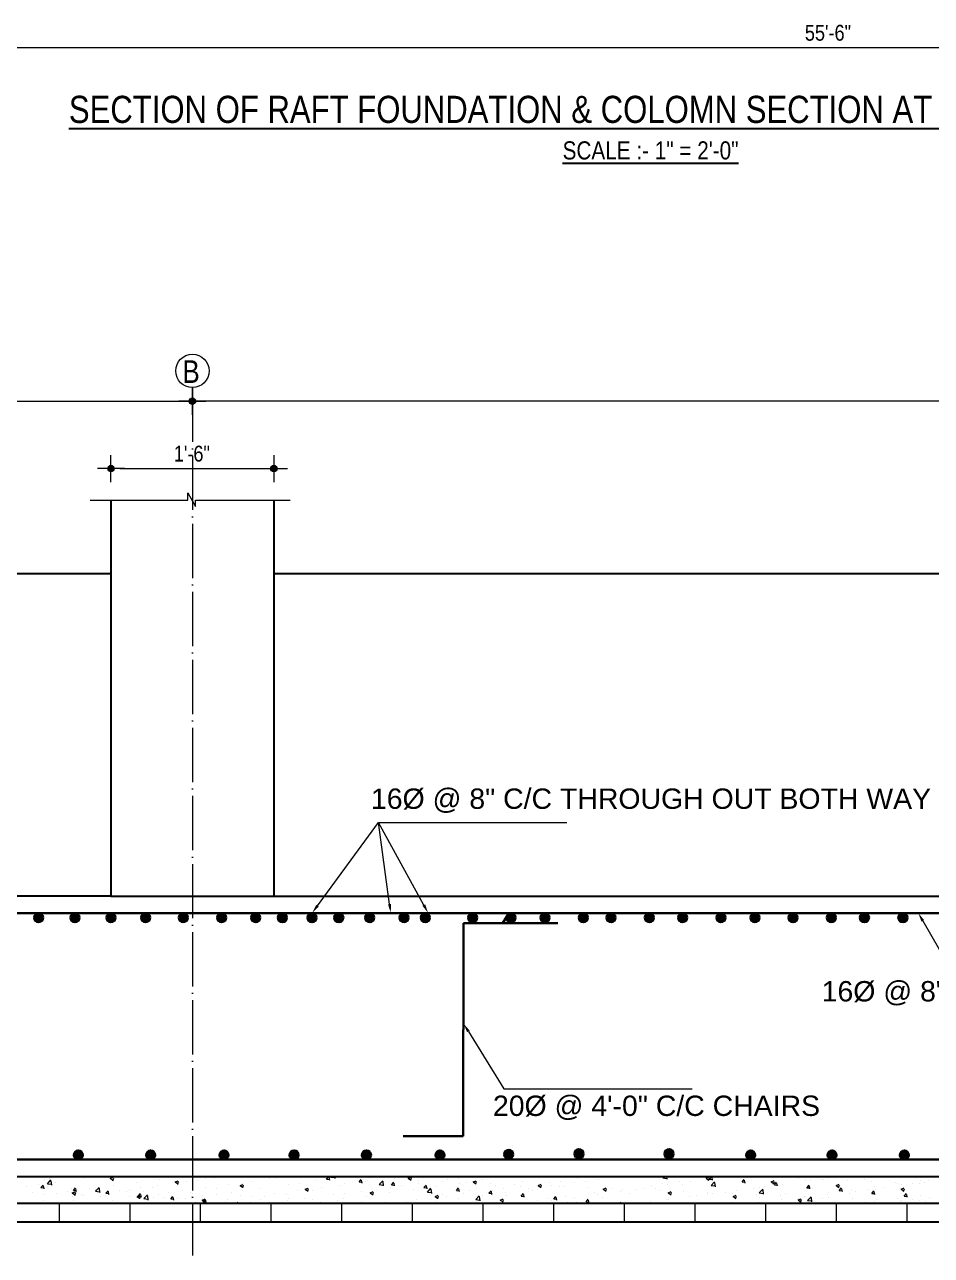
# Model space of a CAD drawing. Header units: inches. Extents: x 57837 to 133168, y 6972 to 27776.
# Drawn here: x 68708 to 69109, y 18918 to 19463 of the extents above; entities that cross this region are included whole.
import ezdxf

# ---------------------------------------------------------------- set-up
doc = ezdxf.new("R2010")
doc.units = ezdxf.units.IN
doc.header["$MEASUREMENT"] = 0
doc.linetypes.add('ACAD_ISO04W100', pattern=[30, 24, -3, 0, -3])
for name, color, linetype, lineweight in [('0.15L', 210, 'Continuous', 15), ('central line', 3, 'ACAD_ISO04W100', 5), ('DIM', 2, 'Continuous', 13), ('HACTH', 153, 'Continuous', 5), ('ROD', 1, 'Continuous', 40), ('rod position', 1, 'Continuous', 30)]:
    doc.layers.add(name, color=color, linetype=linetype, lineweight=lineweight)
doc.layers.add('elevation', color=3, linetype='Continuous')
doc.layers.add('text', color=255, linetype='Continuous')
doc.styles.add('Arial', font='arial.ttf', dxfattribs={"height": 6.5})
doc.styles.get("Standard").update_dxf_attribs({"font": 'ARIALN.TTF', "height": 7})

msp = doc.modelspace()

# ---------------------------------------------------------------- hatches: boundary and pattern name
at = {"lineweight": 13}
h = msp.add_hatch(color=256, dxfattribs=at)
edge = h.paths.add_edge_path()
edge.add_arc((68782.35, 19296.22), 1.42, 0, 360)
h = msp.add_hatch(color=256, dxfattribs=at)
edge = h.paths.add_edge_path()
edge.add_arc((68782.35, 19296.22), 1.42, 0, 360)
h = msp.add_hatch(color=256, dxfattribs=at)
edge = h.paths.add_edge_path()
edge.add_arc((68746.35, 19266.41), 1.42, 0, 360)
h = msp.add_hatch(color=256, dxfattribs=at)
edge = h.paths.add_edge_path()
edge.add_arc((68818.35, 19266.41), 1.42, 0, 360)
at = {"layer": 'ROD'}
h = msp.add_hatch(color=5, dxfattribs=at)
h.set_gradient(color1=(0, 0, 255), one_color=1, tint=1, name='SPHERICAL')
h.paths.add_polyline_path([(68716.34, 19067.86, 1), (68712.34, 19067.86, 1)])
h = msp.add_hatch(color=5, dxfattribs=at)
h.set_gradient(color1=(0, 0, 255), one_color=1, tint=1, name='SPHERICAL')
h.paths.add_polyline_path([(68732.48, 19067.86, 1), (68728.48, 19067.86, 1)])
h = msp.add_hatch(color=5, dxfattribs=at)
h.set_gradient(color1=(0, 0, 255), one_color=1, tint=1, name='SPHERICAL')
h.paths.add_polyline_path([(68748.34, 19067.86, 1), (68744.34, 19067.86, 1)])
h = msp.add_hatch(color=5, dxfattribs=at)
h.set_gradient(color1=(0, 0, 255), one_color=1, tint=1, name='SPHERICAL')
h.paths.add_polyline_path([(68763.66, 19067.86, 1), (68759.66, 19067.86, 1)])
h = msp.add_hatch(color=5, dxfattribs=at)
h.set_gradient(color1=(0, 0, 255), one_color=1, tint=1, name='SPHERICAL')
h.paths.add_polyline_path([(68780.34, 19067.86, 1), (68776.34, 19067.86, 1)])
h = msp.add_hatch(color=5, dxfattribs=at)
h.set_gradient(color1=(0, 0, 255), one_color=1, tint=1, name='SPHERICAL')
h.paths.add_polyline_path([(68797.28, 19067.86, 1), (68793.28, 19067.86, 1)])
h = msp.add_hatch(color=5, dxfattribs=at)
h.set_gradient(color1=(0, 0, 255), one_color=1, tint=1, name='SPHERICAL')
h.paths.add_polyline_path([(68812.34, 19067.86, 1), (68808.34, 19067.86, 1)])
h = msp.add_hatch(color=5, dxfattribs=at)
h.set_gradient(color1=(0, 0, 255), one_color=1, tint=1, name='SPHERICAL')
h.paths.add_polyline_path([(68824.19, 19067.86, 1), (68820.19, 19067.86, 1)])
h = msp.add_hatch(color=5, dxfattribs=at)
h.set_gradient(color1=(0, 0, 255), one_color=1, tint=1, name='SPHERICAL')
h.paths.add_polyline_path([(68837.3, 19067.86, 1), (68833.3, 19067.86, 1)])
h = msp.add_hatch(color=5, dxfattribs=at)
h.set_gradient(color1=(0, 0, 255), one_color=1, tint=1, name='SPHERICAL')
h.paths.add_polyline_path([(68849.11, 19067.86, 1), (68845.11, 19067.86, 1)])
h = msp.add_hatch(color=5, dxfattribs=at)
h.set_gradient(color1=(0, 0, 255), one_color=1, tint=1, name='SPHERICAL')
h.paths.add_polyline_path([(68862.77, 19067.86, 1), (68858.77, 19067.86, 1)])
h = msp.add_hatch(color=5, dxfattribs=at)
h.set_gradient(color1=(0, 0, 255), one_color=1, tint=1, name='SPHERICAL')
h.paths.add_polyline_path([(68877.95, 19067.86, 1), (68873.95, 19067.86, 1)])
h = msp.add_hatch(color=5, dxfattribs=at)
h.set_gradient(color1=(0, 0, 255), one_color=1, tint=1, name='SPHERICAL')
h.paths.add_polyline_path([(68887.42, 19067.86, 1), (68883.42, 19067.86, 1)])
h = msp.add_hatch(color=5, dxfattribs=at)
h.set_gradient(color1=(0, 0, 255), one_color=1, tint=1, name='SPHERICAL')
h.paths.add_polyline_path([(68908.34, 19067.86, 1), (68904.34, 19067.86, 1)])
h = msp.add_hatch(color=5, dxfattribs=at)
h.set_gradient(color1=(0, 0, 255), one_color=1, tint=1, name='SPHERICAL')
h.paths.add_polyline_path([(68925.3, 19067.86, 1), (68921.3, 19067.86, 1)])
h = msp.add_hatch(color=5, dxfattribs=at)
h.set_gradient(color1=(0, 0, 255), one_color=1, tint=1, name='SPHERICAL')
h.paths.add_polyline_path([(68940.34, 19067.86, 1), (68936.34, 19067.86, 1)])
h = msp.add_hatch(color=5, dxfattribs=at)
h.set_gradient(color1=(0, 0, 255), one_color=1, tint=1, name='SPHERICAL')
h.paths.add_polyline_path([(68957.3, 19067.86, 1), (68953.3, 19067.86, 1)])
h = msp.add_hatch(color=5, dxfattribs=at)
h.set_gradient(color1=(0, 0, 255), one_color=1, tint=1, name='SPHERICAL')
h.paths.add_polyline_path([(68969.49, 19067.86, 1), (68965.49, 19067.86, 1)])
h = msp.add_hatch(color=5, dxfattribs=at)
h.set_gradient(color1=(0, 0, 255), one_color=1, tint=1, name='SPHERICAL')
h.paths.add_polyline_path([(68986.45, 19067.86, 1), (68982.45, 19067.86, 1)])
h = msp.add_hatch(color=5, dxfattribs=at)
h.set_gradient(color1=(0, 0, 255), one_color=1, tint=1, name='SPHERICAL')
h.paths.add_polyline_path([(69001.15, 19067.86, 1), (68997.15, 19067.86, 1)])
h = msp.add_hatch(color=5, dxfattribs=at)
h.set_gradient(color1=(0, 0, 255), one_color=1, tint=1, name='SPHERICAL')
h.paths.add_polyline_path([(69018.11, 19067.86, 1), (69014.11, 19067.86, 1)])
h = msp.add_hatch(color=5, dxfattribs=at)
h.set_gradient(color1=(0, 0, 255), one_color=1, tint=1, name='SPHERICAL')
h.paths.add_polyline_path([(69033.15, 19067.86, 1), (69029.15, 19067.86, 1)])
h = msp.add_hatch(color=5, dxfattribs=at)
h.set_gradient(color1=(0, 0, 255), one_color=1, tint=1, name='SPHERICAL')
h.paths.add_polyline_path([(69049.93, 19067.86, 1), (69045.93, 19067.86, 1)])
h = msp.add_hatch(color=5, dxfattribs=at)
h.set_gradient(color1=(0, 0, 255), one_color=1, tint=1, name='SPHERICAL')
h.paths.add_polyline_path([(69066.89, 19067.86, 1), (69062.89, 19067.86, 1)])
h = msp.add_hatch(color=5, dxfattribs=at)
h.set_gradient(color1=(0, 0, 255), one_color=1, tint=1, name='SPHERICAL')
h.paths.add_polyline_path([(69081.6, 19067.86, 1), (69077.6, 19067.86, 1)])
h = msp.add_hatch(color=5, dxfattribs=at)
h.set_gradient(color1=(0, 0, 255), one_color=1, tint=1, name='SPHERICAL')
h.paths.add_polyline_path([(69098.56, 19067.86, 1), (69094.56, 19067.86, 1)])
h = msp.add_hatch(color=5, dxfattribs=at)
h.set_gradient(color1=(0, 0, 255), one_color=1, tint=1, name='SPHERICAL')
h.paths.add_polyline_path([(68733.85, 18962.83, 1), (68729.85, 18962.83, 1)])
h = msp.add_hatch(color=5, dxfattribs=at)
h.set_gradient(color1=(0, 0, 255), one_color=1, tint=1, name='SPHERICAL')
h.paths.add_polyline_path([(68765.85, 18962.83, 1), (68761.85, 18962.83, 1)])
h = msp.add_hatch(color=5, dxfattribs=at)
h.set_gradient(color1=(0, 0, 255), one_color=1, tint=1, name='SPHERICAL')
h.paths.add_polyline_path([(68798.35, 18962.83, 1), (68794.35, 18962.83, 1)])
h = msp.add_hatch(color=5, dxfattribs=at)
h.set_gradient(color1=(0, 0, 255), one_color=1, tint=1, name='SPHERICAL')
h.paths.add_polyline_path([(68829.35, 18962.83, 1), (68825.35, 18962.83, 1)])
h = msp.add_hatch(color=5, dxfattribs=at)
h.set_gradient(color1=(0, 0, 255), one_color=1, tint=1, name='SPHERICAL')
h.paths.add_polyline_path([(68861.35, 18962.83, 1), (68857.35, 18962.83, 1)])
h = msp.add_hatch(color=5, dxfattribs=at)
h.set_gradient(color1=(0, 0, 255), one_color=1, tint=1, name='SPHERICAL')
h.paths.add_polyline_path([(68893.85, 18962.83, 1), (68889.85, 18962.83, 1)])
h = msp.add_hatch(color=5, dxfattribs=at)
h.set_gradient(color1=(0, 0, 255), one_color=1, tint=1, name='SPHERICAL')
h.paths.add_polyline_path([(68924.25, 18963.09, 1), (68920.25, 18963.09, 1)])
h = msp.add_hatch(color=5, dxfattribs=at)
h.set_gradient(color1=(0, 0, 255), one_color=1, tint=1, name='SPHERICAL')
h.paths.add_polyline_path([(68955.33, 18963.36, 1), (68951.33, 18963.36, 1)])
h = msp.add_hatch(color=5, dxfattribs=at)
h.set_gradient(color1=(0, 0, 255), one_color=1, tint=1, name='SPHERICAL')
h.paths.add_polyline_path([(68995.17, 18963.36, 1), (68991.17, 18963.36, 1)])
h = msp.add_hatch(color=5, dxfattribs=at)
h.set_gradient(color1=(0, 0, 255), one_color=1, tint=1, name='SPHERICAL')
h.paths.add_polyline_path([(69031.26, 18962.83, 1), (69027.26, 18962.83, 1)])
h = msp.add_hatch(color=5, dxfattribs=at)
h.set_gradient(color1=(0, 0, 255), one_color=1, tint=1, name='SPHERICAL')
h.paths.add_polyline_path([(69067.25, 18962.83, 1), (69063.25, 18962.83, 1)])
h = msp.add_hatch(color=5, dxfattribs=at)
h.set_gradient(color1=(0, 0, 255), one_color=1, tint=1, name='SPHERICAL')
h.paths.add_polyline_path([(69099.25, 18962.83, 1), (69095.25, 18962.83, 1)])

# ---------------------------------------------------------------- linework, layer by layer
at = {"lineweight": 13}
for p, q in [((68782.35, 19302.22), (68782.35, 19290.22)), ((68782.35, 19290.22), (68782.35, 19302.22)), ((68776.35, 19296.22), (68788.35, 19296.22)), ((68788.35, 19296.22), (68776.35, 19296.22)), ((68746.35, 19260.41), (68746.35, 19272.41)), ((68818.35, 19272.41), (68818.35, 19260.41)), ((68752.35, 19266.41), (68740.35, 19266.41)), ((68812.35, 19266.41), (68824.35, 19266.41))]:
    msp.add_line(p, q, dxfattribs=at)
for centre in [(68782.35, 19296.22), (68782.35, 19296.22), (68746.35, 19266.41), (68818.35, 19266.41)]:
    msp.add_circle(centre, 1.42, dxfattribs=at)
at = {"layer": '0.15L', "lineweight": 18}
msp.add_circle((68782.35, 19309.6), 7.37, dxfattribs=at)
at = {"layer": 'central line'}
msp.add_line((68782.35, 19302.22), (68782.35, 18918.44), dxfattribs=at)
at = {"layer": 'DIM'}
for p, q in [((70374.08, 19452.54), (67752.73, 19452.54)), ((67994.35, 19296.22), (68778.35, 19296.22)), ((69571.13, 19296.22), (68786.35, 19296.22)), ((68750.35, 19266.41), (68814.35, 19266.41)), ((68780.3, 19252.5), (68780.3, 19255.66)), ((68780.3, 19255.66), (68783.71, 19249.63)), ((68737.21, 19252.5), (68780.3, 19252.5)), ((68783.71, 19249.63), (68783.71, 19252.5)), ((68783.71, 19252.5), (68825.65, 19252.5))]:
    msp.add_line(p, q, dxfattribs=at)
at = {"layer": 'DIM', "lineweight": 13}
for p, q in [((68837.69, 19073.09), (68864.69, 19109.84)), ((68884.69, 19073.37), (68864.69, 19109.84)), ((68864.69, 19109.84), (68947.93, 19109.84)), ((68869.53, 19073.83), (68864.69, 19109.84)), ((68864.69, 19109.84), (68947.93, 19109.84)), ((68864.69, 19109.84), (68947.93, 19109.84)), ((69105.38, 19066.39), (69119.58, 19041.81)), ((68904.41, 19017.5), (68920.1, 18992.03)), ((68920.1, 18992.03), (69003.34, 18992.03))]:
    msp.add_line(p, q, dxfattribs=at)
for points in [[(68870.19, 19073.92), (68870.07, 19069.86), (68868.87, 19073.74)], [(68885.28, 19073.69), (68886.62, 19069.86), (68884.11, 19073.05)], [(68838.23, 19072.69), (68835.32, 19069.86), (68837.15, 19073.48)], [(69104.81, 19066.06), (69103.38, 19069.85), (69105.96, 19066.72)], [(68903.84, 19017.15), (68902.31, 19020.9), (68904.97, 19017.85)]]:
    msp.add_solid(points, dxfattribs=at)
at = {"layer": 'elevation'}
for p, q in [((68746.35, 19252.5), (68746.35, 19077.35)), ((68818.35, 19252.5), (68818.35, 19077.35)), ((68746.35, 19219.9), (68026.35, 19219.9)), ((70378.39, 19219.9), (68818.35, 19219.9)), ((68746.35, 19077.35), (68026.35, 19077.35)), ((68746.35, 19077.35), (68818.35, 19077.35)), ((68746.35, 19077.35), (68746.35, 19077.35)), ((68818.35, 19077.35), (68818.35, 19077.35)), ((68818.35, 19077.35), (69539.13, 19077.35)), ((67748.73, 18953.35), (70378.39, 18953.35)), ((67748.73, 18953.35), (70378.39, 18953.35)), ((70378.39, 18941.35), (67748.73, 18941.35)), ((70378.39, 18941.35), (67748.73, 18941.35)), ((67748.73, 18933.35), (70378.39, 18933.35))]:
    msp.add_line(p, q, dxfattribs=at)
at = {"layer": 'HACTH', "lineweight": 0}
for p, q in [((68709.16, 18948.97), (68709.16, 18948.97)), ((68714.17, 18949.63), (68714.17, 18949.63)), ((68715.39, 18948.43), (68716.36, 18949.57)), ((68715.39, 18948.43), (68716.59, 18948.32)), ((68716.74, 18947.94), (68716.51, 18949.19)), ((68716.92, 18951.88), (68716.92, 18951.88)), ((68718.2, 18950.16), (68719.76, 18951.79)), ((68718.2, 18950.16), (68719.98, 18949.89)), ((68718.2, 18948.33), (68718.2, 18948.33)), ((68718.39, 18953.05), (68718.49, 18953.35)), ((68719.08, 18952.54), (68719.08, 18952.54)), ((68720.13, 18949.55), (68719.91, 18951.45)), ((68721.74, 18950.63), (68721.74, 18950.63)), ((68727.19, 18953.29), (68727.19, 18953.29)), ((68729.74, 18947.17), (68730.7, 18948.32)), ((68734.37, 18952.29), (68734.37, 18952.29)), ((68739.38, 18952.95), (68739.38, 18952.95)), ((68739.55, 18946.85), (68741.1, 18948.48)), ((68745.98, 18952.5), (68747.38, 18953.04)), ((68745.98, 18952.5), (68746.98, 18951.83)), ((68747.13, 18951.45), (68747.54, 18952.66)), ((68747.44, 18949.41), (68747.44, 18949.41)), ((68757.71, 18950.82), (68757.71, 18950.82)), ((68759.33, 18948.38), (68759.33, 18948.38)), ((68764.91, 18948.61), (68764.91, 18948.61)), ((68766.91, 18949.38), (68766.91, 18949.38)), ((68767.81, 18952.1), (68767.81, 18952.1)), ((68774.72, 18950.9), (68776.13, 18951.44)), ((68774.72, 18950.9), (68775.72, 18950.23)), ((68775.87, 18949.85), (68776.28, 18951.06)), ((68776.57, 18950.61), (68776.57, 18950.61)), ((68779.54, 18951.04), (68779.54, 18951.04)), ((68784.54, 18951.7), (68784.54, 18951.7)), ((68788.22, 18948.35), (68788.22, 18948.35)), ((68788.24, 18952.61), (68788.24, 18952.61)), ((68792.12, 18952.69), (68792.12, 18952.69)), ((68798.32, 18949.63), (68798.32, 18949.63)), ((68803.47, 18949.3), (68804.87, 18949.84)), ((68803.47, 18949.3), (68804.46, 18948.63)), ((68804.62, 18948.25), (68805.02, 18949.45)), ((68804.69, 18950.23), (68804.69, 18950.23)), ((68808.71, 18951.13), (68808.71, 18951.13)), ((68816.36, 18952.23), (68816.36, 18952.23)), ((68818.98, 18952.54), (68818.98, 18952.54)), ((68824.7, 18949.79), (68824.7, 18949.79)), ((68828.33, 18953.35), (68828.58, 18953.32)), ((68828.73, 18952.94), (68828.65, 18953.35)), ((68829.71, 18950.45), (68829.71, 18950.45)), ((68837.28, 18951.45), (68837.28, 18951.45)), ((68839.23, 18948.66), (68839.23, 18948.66)), ((68841.73, 18952.17), (68842.69, 18953.32)), ((68841.73, 18952.17), (68842.92, 18952.07)), ((68843.07, 18951.69), (68842.84, 18952.94)), ((68843.62, 18953.09), (68843.86, 18953.35)), ((68843.62, 18953.09), (68845.4, 18952.82)), ((68845.55, 18952.48), (68845.45, 18953.35)), ((68847.32, 18949.23), (68847.32, 18949.23)), ((68849.49, 18950.07), (68849.49, 18950.07)), ((68849.91, 18953.11), (68849.91, 18953.11)), ((68850.16, 18953.09), (68850.25, 18953.35)), ((68850.22, 18953.14), (68850.22, 18953.14)), ((68856.07, 18950.92), (68857.04, 18952.07)), ((68856.07, 18950.92), (68857.27, 18950.81)), ((68857.42, 18950.43), (68857.19, 18951.68)), ((68858.99, 18951.23), (68858.99, 18951.23)), ((68859.6, 18951.35), (68859.6, 18951.35)), ((68860.89, 18952.69), (68860.89, 18952.69)), ((68864.96, 18949.78), (68866.52, 18951.41)), ((68864.96, 18949.78), (68866.74, 18949.51)), ((68866.89, 18949.17), (68866.67, 18951.07)), ((68869.86, 18948.54), (68869.86, 18948.54)), ((68869.98, 18952.85), (68869.98, 18952.85)), ((68870.42, 18949.66), (68871.38, 18950.81)), ((68870.42, 18949.66), (68871.61, 18949.56)), ((68870.65, 18953.24), (68870.65, 18953.24)), ((68871.76, 18949.18), (68871.53, 18950.43)), ((68871.57, 18952.23), (68871.57, 18952.23)), ((68874.87, 18949.2), (68874.87, 18949.2)), ((68877.76, 18952.55), (68879.16, 18953.08)), ((68877.76, 18952.55), (68878.75, 18951.88)), ((68878.9, 18951.49), (68879.31, 18952.7)), ((68882.25, 18951.78), (68882.25, 18951.78)), ((68882.45, 18950.2), (68882.45, 18950.2)), ((68884.76, 18948.41), (68885.73, 18949.56)), ((68884.76, 18948.41), (68885.96, 18948.3)), ((68886.11, 18947.92), (68885.88, 18949.17)), ((68890.11, 18948.88), (68890.11, 18948.88)), ((68892.92, 18951.33), (68892.92, 18951.33)), ((68895.08, 18951.86), (68895.08, 18951.86)), ((68899.11, 18947.15), (68900.07, 18948.3)), ((68900.08, 18952.52), (68900.08, 18952.52)), ((68900.5, 18950.38), (68900.5, 18950.38)), ((68903.6, 18950.88), (68903.6, 18950.88)), ((68906.5, 18950.94), (68907.9, 18951.48)), ((68906.5, 18950.94), (68907.49, 18950.27)), ((68907.65, 18949.89), (68908.05, 18951.1)), ((68910.77, 18951.79), (68910.77, 18951.79)), ((68914.28, 18950.43), (68914.28, 18950.43)), ((68916.48, 18949.31), (68916.48, 18949.31)), ((68920.87, 18953.07), (68920.87, 18953.07)), ((68924.95, 18949.98), (68924.95, 18949.98)), ((68927.61, 18948.95), (68927.61, 18948.95)), ((68928.14, 18951.31), (68928.14, 18951.31)), ((68935.24, 18949.34), (68936.64, 18949.88)), ((68935.24, 18949.34), (68936.24, 18948.67)), ((68935.63, 18949.53), (68935.63, 18949.53)), ((68936.39, 18948.29), (68936.8, 18949.5)), ((68939.81, 18953.32), (68939.81, 18953.32)), ((68940.24, 18950.61), (68940.24, 18950.61)), ((68941.28, 18949.32), (68941.28, 18949.32)), ((68944.6, 18948.92), (68944.6, 18948.92)), ((68945.25, 18951.27), (68945.25, 18951.27)), ((68946.31, 18949.08), (68946.31, 18949.08)), ((68951.39, 18950.6), (68951.39, 18950.6)), ((68952.82, 18952.27), (68952.82, 18952.27)), ((68956.26, 18950.93), (68956.26, 18950.93)), ((68956.98, 18948.63), (68956.98, 18948.63)), ((68961.77, 18952.1), (68961.77, 18952.1)), ((68967.93, 18952.93), (68967.93, 18952.93)), ((68981.94, 18953.14), (68982.01, 18953.35)), ((68985.4, 18949.36), (68985.4, 18949.36)), ((68990.38, 18952.71), (68990.99, 18953.35)), ((68990.38, 18952.71), (68992.16, 18952.44)), ((68990.41, 18950.02), (68990.41, 18950.02)), ((68992.31, 18952.1), (68992.17, 18953.35)), ((68992.29, 18949.63), (68992.29, 18949.63)), ((68997.5, 18953.35), (68997.94, 18953.31)), ((68997.98, 18951.02), (68997.98, 18951.02)), ((68998.1, 18952.92), (68998.02, 18953.35)), ((68998.89, 18949.93), (68998.89, 18949.93)), ((69002.56, 18951.03), (69002.56, 18951.03)), ((69009.53, 18952.59), (69010.93, 18953.13)), ((69009.53, 18952.59), (69010.53, 18951.92)), ((69010.56, 18951.94), (69010.56, 18951.94)), ((69010.62, 18952.68), (69010.62, 18952.68)), ((69010.68, 18951.54), (69011.09, 18952.74)), ((69011.09, 18952.16), (69012.06, 18953.31)), ((69011.09, 18952.16), (69012.29, 18952.05)), ((69011.73, 18949.4), (69013.28, 18951.03)), ((69011.73, 18949.4), (69013.5, 18949.13)), ((69012.44, 18951.67), (69012.21, 18952.92)), ((69012.66, 18952.31), (69012.66, 18952.31)), ((69013.66, 18948.79), (69013.44, 18950.69)), ((69015.62, 18953.34), (69015.62, 18953.34)), ((69025.44, 18950.9), (69026.4, 18952.05)), ((69025.44, 18950.9), (69026.63, 18950.8)), ((69026.79, 18950.41), (69026.56, 18951.67)), ((69033.07, 18948.56), (69033.07, 18948.56)), ((69035.57, 18948.77), (69035.57, 18948.77)), ((69038.27, 18950.99), (69039.67, 18951.53)), ((69038.27, 18950.99), (69039.27, 18950.32)), ((69039.42, 18949.93), (69039.83, 18951.14)), ((69039.78, 18949.65), (69040.75, 18950.8)), ((69039.78, 18949.65), (69040.98, 18949.54)), ((69039.91, 18952.95), (69039.91, 18952.95)), ((69041.13, 18949.16), (69040.9, 18950.41)), ((69043.15, 18949.77), (69043.15, 18949.77)), ((69043.18, 18949.84), (69043.18, 18949.84)), ((69050.59, 18952.5), (69050.59, 18952.5)), ((69053.56, 18951.34), (69053.56, 18951.34)), ((69054.13, 18948.39), (69055.09, 18949.54)), ((69054.13, 18948.39), (69055.32, 18948.29)), ((69055.48, 18947.9), (69055.25, 18949.16)), ((69055.78, 18951.43), (69055.78, 18951.43)), ((69060.79, 18952.09), (69060.79, 18952.09)), ((69061.27, 18952.05), (69061.27, 18952.05)), ((69063.83, 18952.75), (69063.83, 18952.75)), ((69067.02, 18949.39), (69068.42, 18949.92)), ((69067.02, 18949.39), (69068.01, 18948.72)), ((69068.05, 18950.01), (69068.05, 18950.01)), ((69068.16, 18948.33), (69068.57, 18949.54)), ((69068.36, 18953.08), (69068.36, 18953.08)), ((69071.94, 18951.59), (69071.94, 18951.59)), ((69079.71, 18952.02), (69079.71, 18952.02)), ((69082.62, 18951.14), (69082.62, 18951.14)), ((69084.08, 18948.87), (69084.08, 18948.87)), ((69088.31, 18948.52), (69088.31, 18948.52)), ((69093.29, 18950.69), (69093.29, 18950.69)), ((69094.35, 18950.28), (69094.35, 18950.28)), ((69095.76, 18947.78), (69097.16, 18948.32)), ((69096.17, 18949.63), (69096.17, 18949.63)), ((69099.75, 18952.93), (69099.75, 18952.93)), ((69100.94, 18950.18), (69100.94, 18950.18)), ((69103.97, 18950.24), (69103.97, 18950.24)), ((69104.45, 18951.56), (69104.45, 18951.56)), ((69105.95, 18950.84), (69105.95, 18950.84)), ((69107.83, 18951.63), (69107.83, 18951.63)), ((68711.75, 18946.09), (68711.75, 18946.09)), ((68716.68, 18945.22), (68716.68, 18945.22)), ((68722.42, 18945.64), (68722.42, 18945.64)), ((68726.95, 18946.63), (68726.95, 18946.63)), ((68728.88, 18947.88), (68728.88, 18947.88)), ((68729.11, 18944.4), (68729.11, 18944.4)), ((68729.18, 18946.05), (68730.58, 18946.59)), ((68729.18, 18946.05), (68730.17, 18945.38)), ((68729.74, 18947.17), (68730.93, 18947.07)), ((68730.33, 18945), (68730.73, 18946.21)), ((68731.09, 18946.68), (68730.86, 18947.94)), ((68733.1, 18945.19), (68733.1, 18945.19)), ((68734.12, 18945.06), (68734.12, 18945.06)), ((68737.05, 18947.91), (68737.05, 18947.91)), ((68739.55, 18946.85), (68741.32, 18946.58)), ((68739.56, 18947.43), (68739.56, 18947.43)), ((68741.48, 18946.24), (68741.26, 18948.14)), ((68741.58, 18944.61), (68741.58, 18944.61)), ((68741.69, 18946.06), (68741.69, 18946.06)), ((68743.77, 18944.74), (68743.77, 18944.74)), ((68744.08, 18945.92), (68745.05, 18947.06)), ((68744.08, 18945.92), (68745.28, 18945.81)), ((68745.43, 18945.43), (68745.2, 18946.68)), ((68750.23, 18946.98), (68750.23, 18946.98)), ((68753.25, 18946.61), (68753.25, 18946.61)), ((68754.32, 18947.72), (68754.32, 18947.72)), ((68754.45, 18944.29), (68754.45, 18944.29)), ((68757.46, 18944.16), (68757.46, 18944.16)), ((68757.92, 18944.45), (68759.32, 18944.99)), ((68757.92, 18944.45), (68758.92, 18943.78)), ((68758.43, 18944.66), (68759.39, 18945.81)), ((68758.43, 18944.66), (68759.63, 18944.56)), ((68759.07, 18943.4), (68759.47, 18944.61)), ((68759.78, 18944.17), (68759.55, 18945.43)), ((68760.89, 18943.54), (68762.45, 18945.17)), ((68760.89, 18943.54), (68762.67, 18943.27)), ((68760.91, 18946.53), (68760.91, 18946.53)), ((68762.82, 18942.93), (68762.6, 18944.83)), ((68765.13, 18943.84), (68765.13, 18943.84)), ((68767.56, 18945.44), (68767.56, 18945.44)), ((68769.7, 18944.22), (68769.7, 18944.22)), ((68771.59, 18946.07), (68771.59, 18946.07)), ((68772.77, 18943.41), (68773.74, 18944.55)), ((68772.77, 18943.41), (68773.97, 18943.3)), ((68774.12, 18942.92), (68773.89, 18944.17)), ((68774.28, 18943.15), (68774.28, 18943.15)), ((68775.8, 18943.39), (68775.8, 18943.39)), ((68777.95, 18946.94), (68777.95, 18946.94)), ((68779.28, 18943.81), (68779.28, 18943.81)), ((68781.37, 18946.22), (68781.37, 18946.22)), ((68782.26, 18945.62), (68782.26, 18945.62)), ((68786.48, 18942.94), (68786.48, 18942.94)), ((68786.66, 18942.85), (68788.06, 18943.39)), ((68786.66, 18942.85), (68787.66, 18942.18)), ((68786.86, 18944.81), (68786.86, 18944.81)), ((68787.12, 18942.15), (68788.08, 18943.3)), ((68787.81, 18941.8), (68788.22, 18943)), ((68788.47, 18941.66), (68788.24, 18942.92)), ((68792.94, 18945.17), (68792.94, 18945.17)), ((68793.03, 18948.22), (68793.03, 18948.22)), ((68798.08, 18942.97), (68798.08, 18942.97)), ((68799.49, 18946.47), (68799.49, 18946.47)), ((68803.62, 18944.72), (68803.62, 18944.72)), ((68804.49, 18947.13), (68804.49, 18947.13)), ((68808.47, 18944.47), (68808.47, 18944.47)), ((68812.07, 18948.13), (68812.07, 18948.13)), ((68812.33, 18943.23), (68812.33, 18943.23)), ((68814.29, 18944.27), (68814.29, 18944.27)), ((68818.74, 18945.88), (68818.74, 18945.88)), ((68824, 18945.23), (68824, 18945.23)), ((68824.97, 18943.82), (68824.97, 18943.82)), ((68828.84, 18947.16), (68828.84, 18947.16)), ((68832.02, 18943.56), (68832.02, 18943.56)), ((68832.21, 18947.7), (68833.61, 18948.23)), ((68832.21, 18947.7), (68833.2, 18947.03)), ((68833.36, 18946.64), (68833.76, 18947.85)), ((68835.65, 18943.37), (68835.65, 18943.37)), ((68835.66, 18947.23), (68835.66, 18947.23)), ((68844.65, 18945.22), (68844.65, 18945.22)), ((68846.32, 18942.92), (68846.32, 18942.92)), ((68849.25, 18943.41), (68849.25, 18943.41)), ((68849.66, 18945.88), (68849.66, 18945.88)), ((68857.23, 18946.88), (68857.23, 18946.88)), ((68859.35, 18944.69), (68859.35, 18944.69)), ((68860.95, 18946.1), (68862.35, 18946.63)), ((68860.95, 18946.1), (68861.95, 18945.42)), ((68862.1, 18945.04), (68862.51, 18946.25)), ((68869.74, 18946.19), (68869.74, 18946.19)), ((68880.01, 18947.6), (68880.01, 18947.6)), ((68881.49, 18943.31), (68881.49, 18943.31)), ((68886.31, 18946.47), (68887.87, 18948.1)), ((68886.31, 18946.47), (68888.09, 18946.2)), ((68888.24, 18945.86), (68888.02, 18947.76)), ((68889.7, 18944.49), (68891.1, 18945.03)), ((68889.7, 18944.49), (68890.69, 18943.82)), ((68889.81, 18943.97), (68889.81, 18943.97)), ((68890.84, 18943.44), (68891.25, 18944.65)), ((68893.15, 18945.31), (68893.15, 18945.31)), ((68894.82, 18944.63), (68894.82, 18944.63)), ((68899.11, 18947.15), (68900.3, 18947.05)), ((68900.46, 18946.67), (68900.22, 18947.92)), ((68900.26, 18943.72), (68900.26, 18943.72)), ((68902.4, 18945.63), (68902.4, 18945.63)), ((68904.82, 18947.31), (68904.82, 18947.31)), ((68907.65, 18943.16), (68909.21, 18944.79)), ((68907.65, 18943.16), (68909.43, 18942.89)), ((68909.58, 18942.55), (68909.36, 18944.45)), ((68909.61, 18942.92), (68909.61, 18942.92)), ((68910.53, 18945.13), (68910.53, 18945.13)), ((68913.45, 18945.9), (68914.42, 18947.05)), ((68913.45, 18945.9), (68914.65, 18945.79)), ((68914.8, 18945.41), (68914.57, 18946.66)), ((68915.03, 18947.29), (68915.03, 18947.29)), ((68918.44, 18942.89), (68919.84, 18943.43)), ((68918.44, 18942.89), (68919.43, 18942.22)), ((68919.59, 18941.84), (68919.99, 18943.05)), ((68920.03, 18947.95), (68920.03, 18947.95)), ((68920.63, 18946.41), (68920.63, 18946.41)), ((68921.27, 18944.92), (68921.27, 18944.92)), ((68927.8, 18944.64), (68928.76, 18945.79)), ((68927.8, 18944.64), (68928.99, 18944.54)), ((68929.15, 18944.15), (68928.91, 18945.41)), ((68931.02, 18947.91), (68931.02, 18947.91)), ((68932.94, 18946.92), (68932.94, 18946.92)), ((68939.99, 18943.38), (68939.99, 18943.38)), ((68942.14, 18943.39), (68943.11, 18944.54)), ((68942.14, 18943.39), (68943.34, 18943.28)), ((68943.49, 18942.9), (68943.26, 18944.15)), ((68947.56, 18944.38), (68947.56, 18944.38)), ((68951.14, 18943.94), (68951.14, 18943.94)), ((68956.49, 18942.13), (68957.45, 18943.28)), ((68957.84, 18941.64), (68957.6, 18942.9)), ((68960.19, 18946.04), (68960.19, 18946.04)), ((68961.53, 18945.44), (68961.53, 18945.44)), ((68963.9, 18943.93), (68963.9, 18943.93)), ((68963.98, 18947.74), (68965.39, 18948.28)), ((68963.98, 18947.74), (68964.98, 18947.07)), ((68965.13, 18946.69), (68965.54, 18947.9)), ((68965.2, 18946.7), (68965.2, 18946.7)), ((68967.66, 18948.17), (68967.66, 18948.17)), ((68971.8, 18946.85), (68971.8, 18946.85)), ((68972.77, 18947.7), (68972.77, 18947.7)), ((68975.57, 18945.93), (68975.57, 18945.93)), ((68978.33, 18947.72), (68978.33, 18947.72)), ((68981.9, 18948.13), (68981.9, 18948.13)), ((68987.23, 18947.93), (68987.23, 18947.93)), ((68989.01, 18947.27), (68989.01, 18947.27)), ((68992.05, 18942.97), (68992.05, 18942.97)), ((68992.72, 18943.13), (68992.72, 18943.13)), ((68992.73, 18946.14), (68994.13, 18946.68)), ((68992.73, 18946.14), (68993.72, 18945.47)), ((68993.88, 18945.09), (68994.28, 18946.29)), ((68999.69, 18946.82), (68999.69, 18946.82)), ((69002.32, 18944.38), (69002.32, 18944.38)), ((69005.35, 18944.79), (69005.35, 18944.79)), ((69010.36, 18946.37), (69010.36, 18946.37)), ((69010.36, 18945.45), (69010.36, 18945.45)), ((69012.42, 18945.66), (69012.42, 18945.66)), ((69017.94, 18946.45), (69017.94, 18946.45)), ((69021.04, 18945.92), (69021.04, 18945.92)), ((69021.47, 18944.54), (69022.87, 18945.07)), ((69021.47, 18944.54), (69022.46, 18943.87)), ((69022.62, 18943.48), (69023.02, 18944.69)), ((69022.81, 18947.16), (69022.81, 18947.16)), ((69030.57, 18948.11), (69030.57, 18948.11)), ((69031.72, 18945.47), (69031.72, 18945.47)), ((69033.06, 18944.01), (69033.06, 18944.01)), ((69033.07, 18946.09), (69034.63, 18947.72)), ((69033.07, 18946.09), (69034.85, 18945.82)), ((69035, 18945.48), (69034.78, 18947.38)), ((69042.39, 18945.02), (69042.39, 18945.02)), ((69042.93, 18943.19), (69042.93, 18943.19)), ((69044.72, 18946.01), (69044.72, 18946.01)), ((69050.21, 18942.94), (69051.61, 18943.47)), ((69050.21, 18942.94), (69051.21, 18942.26)), ((69050.52, 18943.54), (69050.52, 18943.54)), ((69051.36, 18941.88), (69051.77, 18943.09)), ((69053.07, 18944.57), (69053.07, 18944.57)), ((69053.32, 18944.69), (69053.32, 18944.69)), ((69054.41, 18942.78), (69055.97, 18944.41)), ((69055.52, 18944.2), (69055.52, 18944.2)), ((69056.35, 18942.17), (69056.12, 18944.07)), ((69056.39, 18948.01), (69056.39, 18948.01)), ((69061.18, 18943.62), (69061.18, 18943.62)), ((69063.1, 18945.2), (69063.1, 18945.2)), ((69063.59, 18946.09), (69063.59, 18946.09)), ((69063.75, 18944.12), (69063.75, 18944.12)), ((69068.47, 18947.14), (69069.44, 18948.29)), ((69068.47, 18947.14), (69069.67, 18947.03)), ((69069.82, 18946.65), (69069.59, 18947.9)), ((69072.84, 18945.62), (69072.84, 18945.62)), ((69073.69, 18947.37), (69073.69, 18947.37)), ((69074.42, 18943.66), (69074.42, 18943.66)), ((69075.73, 18946.86), (69075.73, 18946.86)), ((69080.74, 18947.52), (69080.74, 18947.52)), ((69082.82, 18945.88), (69083.78, 18947.03)), ((69082.82, 18945.88), (69084.01, 18945.78)), ((69084.17, 18945.39), (69083.94, 18946.65)), ((69084.51, 18947.62), (69084.51, 18947.62)), ((69085.1, 18943.21), (69085.1, 18943.21)), ((69094.1, 18943.62), (69094.1, 18943.62)), ((69095.76, 18947.78), (69096.75, 18947.11)), ((69096.91, 18946.73), (69097.31, 18947.94)), ((69097.16, 18944.63), (69098.13, 18945.78)), ((69097.16, 18944.63), (69098.36, 18944.52)), ((69098.51, 18944.14), (69098.28, 18945.39)), ((69100.69, 18942.95), (69100.69, 18942.95)), ((69104.21, 18944.91), (69104.21, 18944.91)), ((69108.26, 18943.95), (69108.26, 18943.95)), ((68708.91, 18941.74), (68708.91, 18941.74)), ((68716.48, 18942.74), (68716.48, 18942.74)), ((68729.92, 18942.6), (68729.92, 18942.6)), ((68747.19, 18942.75), (68747.19, 18942.75)), ((68758.04, 18942.22), (68758.04, 18942.22)), ((68761.64, 18941.49), (68761.64, 18941.49)), ((68783.3, 18941.35), (68783.79, 18941.86)), ((68783.97, 18941.35), (68783.95, 18941.52)), ((68787.12, 18942.15), (68788.32, 18942.05)), ((68787.98, 18941.69), (68787.98, 18941.69)), ((68797.16, 18942.49), (68797.16, 18942.49)), ((68801.84, 18941.35), (68802.43, 18942.04)), ((68802.64, 18941.35), (68802.58, 18941.66)), ((68807.83, 18942.04), (68807.83, 18942.04)), ((68815.67, 18941.35), (68816.81, 18941.78)), ((68816.94, 18941.35), (68816.96, 18941.4)), ((68818.51, 18941.58), (68818.51, 18941.58)), ((68819.44, 18941.9), (68819.44, 18941.9)), ((68824.45, 18942.56), (68824.45, 18942.56)), ((68838.98, 18942), (68838.98, 18942)), ((68857, 18942.47), (68857, 18942.47)), ((68867.68, 18942.01), (68867.68, 18942.01)), ((68877.18, 18942.31), (68877.18, 18942.31)), ((68878.35, 18941.56), (68878.35, 18941.56)), ((68889.87, 18942.22), (68889.87, 18942.22)), ((68930.43, 18941.35), (68930.56, 18941.48)), ((68934.98, 18942.72), (68934.98, 18942.72)), ((68941.04, 18942.66), (68941.04, 18942.66)), ((68947.33, 18941.35), (68948.58, 18941.83)), ((68948.7, 18941.35), (68948.73, 18941.45)), ((68952.24, 18941.93), (68952.24, 18941.93)), ((68956.49, 18942.13), (68957.68, 18942.03)), ((68971.23, 18941.35), (68971.8, 18942.03)), ((68972, 18941.35), (68971.95, 18941.64)), ((68980.14, 18941.47), (68980.14, 18941.47)), ((68981.66, 18941.47), (68981.66, 18941.47)), ((68985.15, 18942.13), (68985.15, 18942.13)), ((69021.39, 18942), (69021.39, 18942)), ((69032.83, 18941.91), (69032.83, 18941.91)), ((69037.89, 18941.88), (69037.89, 18941.88)), ((69049.51, 18941.62), (69049.51, 18941.62)), ((69054.41, 18942.78), (69056.19, 18942.51)), ((69078.99, 18941.35), (69080.36, 18941.87)), ((69080.46, 18941.35), (69080.51, 18941.49)), ((69083.84, 18942.22), (69083.84, 18942.22)), ((69095.68, 18942.29), (69095.68, 18942.29)), ((69095.78, 18942.76), (69095.78, 18942.76)), ((69103.81, 18942.63), (69103.81, 18942.63)), ((69106.45, 18942.31), (69106.45, 18942.31))]:
    msp.add_line(p, q, dxfattribs=at)
at = {"layer": 'HACTH', "color": 3}
for p, q in [((68723.51, 18933.35), (68723.51, 18941.35)), ((68754.76, 18933.35), (68754.76, 18941.35)), ((68786.01, 18933.35), (68786.01, 18941.35)), ((68817.26, 18933.35), (68817.26, 18941.35)), ((68848.51, 18933.35), (68848.51, 18941.35)), ((68879.76, 18933.35), (68879.76, 18941.35)), ((68911.01, 18933.35), (68911.01, 18941.35)), ((68942.26, 18933.35), (68942.26, 18941.35)), ((68973.51, 18933.35), (68973.51, 18941.35)), ((69004.76, 18933.35), (69004.76, 18941.35)), ((69036.01, 18933.35), (69036.01, 18941.35)), ((69067.26, 18933.35), (69067.26, 18941.35)), ((69098.51, 18933.35), (69098.51, 18941.35))]:
    msp.add_line(p, q, dxfattribs=at)
at = {"layer": 'rod position'}
for p, q in [((67753.74, 19069.86), (70374.37, 19069.86)), ((68919.57, 19065.22), (68922.28, 19069.86)), ((68922.28, 19069.86), (70247.01, 19069.86)), ((67753.74, 18960.83), (70374.36, 18960.83))]:
    msp.add_line(p, q, dxfattribs=at)
at = {"layer": 'rod position', "color": 4}
for p, q in [((68902.24, 19065.36), (68902.13, 18971.13)), ((68943.95, 19065.36), (68902.24, 19065.36)), ((68902.13, 18971.13), (68875.63, 18971.13))]:
    msp.add_line(p, q, dxfattribs=at)
at = {"layer": 'rod position'}
for centre in [(68714.34, 19067.86), (68730.48, 19067.86), (68746.34, 19067.86), (68761.66, 19067.86), (68778.34, 19067.86), (68795.28, 19067.86), (68810.34, 19067.86), (68822.19, 19067.86), (68835.3, 19067.86), (68847.11, 19067.86), (68860.77, 19067.86), (68875.95, 19067.86), (68885.42, 19067.86), (68906.34, 19067.86), (68923.3, 19067.86), (68938.34, 19067.86), (68955.3, 19067.86), (68967.49, 19067.86), (68984.45, 19067.86), (68999.15, 19067.86), (69016.11, 19067.86), (69031.15, 19067.86), (69047.93, 19067.86), (69064.89, 19067.86), (69079.6, 19067.86), (69096.56, 19067.86), (68731.85, 18962.83), (68763.85, 18962.83), (68796.35, 18962.83), (68827.35, 18962.83), (68859.35, 18962.83), (68891.85, 18962.83), (68922.25, 18963.09), (68953.33, 18963.36), (68993.17, 18963.36), (69029.26, 18962.83), (69065.25, 18962.83), (69097.25, 18962.83)]:
    msp.add_circle(centre, 2, dxfattribs=at)

# ---------------------------------------------------------------- texts
at = {"layer": 'DIM'}
for s, p in [('55\'-6"', (69053.22, 19455.67)), ('1\'-6"', (68774.13, 19269.54))]:
    msp.add_text(s, height=7, dxfattribs=at).set_placement(p)
at = {"layer": 'text'}
for s, height, p in [('%%USECTION OF RAFT FOUNDATION & COLOMN SECTION AT 1/A-1/E', 12, (68727.73, 19419.29)), ('%%USCALE :- 1" = 2\'-0"', 8.0004, (68946.09, 19403.15)), ('B', 10, (68777.94, 19304.3))]:
    msp.add_text(s, height=height, dxfattribs=at).set_placement(p)
at = {"layer": 'text', "color": 3, "style": 'Arial'}
for s, p in [('16Ø @ 8" C/C THROUGH OUT BOTH WAY', (68861.32, 19115.93)), ('16Ø @ 8" C/C EXTRA BAR BOTHQWAY', (69060.66, 19030.76)), ('20Ø @ 4\'-0" C/C CHAIRS', (68915.27, 18980.11))]:
    msp.add_text(s, height=9, rotation=360, dxfattribs=at).set_placement(p)

doc.saveas('drawing.dxf')
